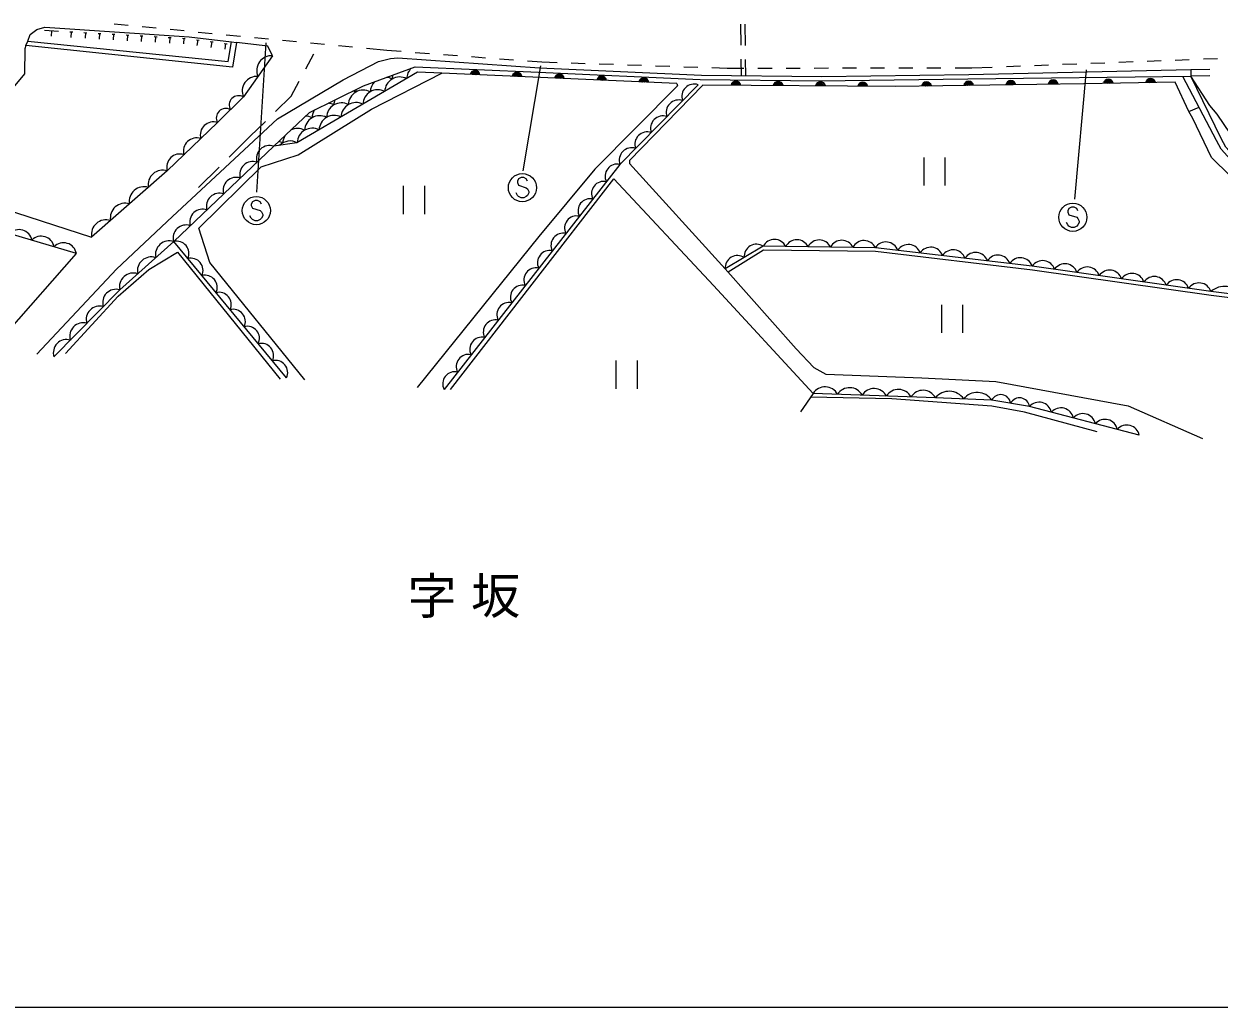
# Model space of a CAD drawing. Units: millimetres, scale not verified. Extents: x 40000 to 680000, y 20000 to 380000.
# Drawn here: x 374064 to 458932, y 205000 to 274820 of the extents above; entities that cross this region are included whole.
import ezdxf

# ---------------------------------------------------------------- set-up
doc = ezdxf.new("R2010")
doc.units = ezdxf.units.MM
doc.header["$LTSCALE"] = 1000
for name, color, linetype, lineweight in [('M-BGD', 7, 'Continuous', 25), ('M-BMK-HTXT', 7, 'Continuous', 13), ('M-BMK-OTRS', 5, 'Continuous', 25), ('M-STR-STRC', 7, 'Continuous', 25), ('M-TTL-BAND', 7, 'Continuous', 25)]:
    doc.layers.add(name, color=color, linetype=linetype, lineweight=lineweight)
doc.styles.add('ＭＳ ゴシック', font='')
doc.styles.get('ＭＳ ゴシック').set_extended_font_data('MS Gothic')

msp = doc.modelspace()

# ---------------------------------------------------------------- linework, layer by layer
at = {"layer": 'M-BGD'}
for p, q in [((375532, 274367), (376530, 274310)), ((376031, 274338), (376008, 273939)), ((377329, 274264), (377529, 274252)), ((377429, 274258), (377406, 273859)), ((378327, 274206), (378527, 274195)), ((378427, 274201), (378404, 273801)), ((379326, 274149), (379525, 274137)), ((379426, 274143), (379403, 273744)), ((424951, 274806), (424965, 273306)), ((425261, 274796), (425276, 273296)), ((374342, 273596), (388580, 272146)), ((380324, 274092), (380524, 274080)), ((380424, 274086), (380401, 273686)), ((381322, 274034), (381522, 274023)), ((381422, 274028), (381399, 273629)), ((382321, 273977), (382520, 273965)), ((382421, 273971), (382398, 273572)), ((383319, 273919), (383519, 273908)), ((383419, 273914), (383396, 273514)), ((384317, 273862), (384517, 273851)), ((384417, 273856), (384394, 273457)), ((385316, 273805), (385515, 273793)), ((385416, 273799), (385393, 273400)), ((386310, 273699), (386508, 273672)), ((386409, 273686), (386355, 273289)), ((387301, 273566), (387499, 273539)), ((387400, 273552), (387346, 273156)), ((388292, 273432), (388490, 273405)), ((388391, 273419), (388337, 273022)), ((394078, 271629), (394642, 272688)), ((424975, 272306), (424986, 271150)), ((425285, 272296), (425296, 271147)), ((456930, 271582), (456924, 271099)), ((456930, 271582), (458281, 271598)), ((393043, 269688), (393607, 270747)), ((458269, 271139), (456924, 271099)), ((391937, 268602), (393043, 269688)), ((390118, 266814), (391224, 267901)), ((388651, 265362), (390118, 266814)), ((437955, 265333), (437955, 263333)), ((439455, 265333), (439455, 263333)), ((386474, 263206), (387941, 264658)), ((401006, 263309), (401006, 261309)), ((402506, 263309), (402506, 261309)), ((392712, 249691), (384699, 259361)), ((439221, 254873), (439221, 252873)), ((440721, 254873), (440721, 252873)), ((416106, 250908), (416106, 248908)), ((417606, 250908), (417606, 248908))]:
    msp.add_line(p, q, dxfattribs=at)
for points in [[(374342, 273596), (374507, 274056), (374976, 274412), (375559, 274589)], [(375559, 274589), (385799, 273901), (388794, 273553)], [(374196, 273276), (374121, 273038), (374110, 271272), (369514, 265760), (369258, 263394), (371697, 261994), (378873, 259684)], [(388580, 272146), (388794, 273553), (389172, 273509), (388876, 271754), (374196, 273276), (374342, 273596)], [(391715, 272563), (391387, 273230), (389172, 273509)], [(391715, 272563), (389649, 269630), (387816, 267814), (384241, 264390), (378873, 259684)], [(374987, 251358), (380636, 257407), (384616, 261133), (392065, 268082), (396727, 270841), (399248, 272141), (400093, 272363), (400621, 272400), (410673, 271707), (422171, 271184), (430714, 271083), (441161, 271227), (456930, 271582)], [(391803, 266129), (394347, 268540), (398169, 270417), (401846, 271773)], [(401846, 271773), (410596, 271390), (422093, 270866), (430636, 270766), (441083, 270910), (456924, 271099)], [(394011, 249549), (387267, 257884), (386484, 260316), (390916, 264664), (393532, 265530), (398756, 268754), (403739, 271321)], [(402018, 271384), (393437, 266363), (391803, 266129)], [(420437, 270581), (403739, 271321), (402018, 271384)], [(471352, 251419), (467495, 256593), (466806, 257360), (459090, 265918), (458757, 266540), (456368, 271093)], [(471675, 251571), (467817, 256745), (467128, 257511), (459413, 266070), (459079, 266692), (456924, 271099)], [(474271, 250090), (469455, 255822), (467289, 258339), (464509, 261458), (460991, 265300), (459736, 267015), (458788, 268407), (458281, 269026), (456924, 271099)], [(420437, 270581), (420470, 270415), (414596, 264496), (410619, 259733), (402000, 248998)], [(421947, 270502), (416391, 264844), (403898, 248868)], [(422277, 270478), (417072, 265114), (417072, 264906), (423868, 257420), (428895, 251749), (430161, 250415), (431018, 249947), (437835, 249681), (443075, 249423), (452474, 247690), (457748, 245382)], [(456788, 268604), (455805, 270674), (449327, 270570), (435974, 270373), (422277, 270478)], [(466976, 256437), (466648, 256948), (461043, 262738), (458399, 265338), (457060, 268099), (456788, 268604), (457517, 268903)], [(391803, 266129), (384699, 259361), (380869, 255935), (376195, 251178)], [(377795, 258520), (369880, 260870), (365492, 263336), (363426, 265502), (356728, 252925), (347136, 257937)], [(404366, 248848), (415959, 263819), (423043, 256239), (430102, 248576), (429213, 247280)], [(466976, 256437), (462727, 255270), (458352, 255812), (445663, 257620), (434523, 258928), (426565, 259028), (423868, 257420)], [(370725, 251708), (372858, 252874), (377795, 258520)], [(377009, 251421), (380764, 255487), (382936, 257370), (384980, 258603), (392256, 249593)], [(467131, 255810), (462747, 254989), (458373, 255530), (445683, 257338), (434544, 258646), (426585, 258746), (424067, 257196)], [(450274, 245840), (445125, 247256), (442792, 247673), (435693, 248190), (429918, 248307)], [(453265, 245615), (445466, 247648), (442792, 248106), (438793, 248273), (430102, 248576)]]:
    msp.add_lwpolyline(points, dxfattribs=at)
for centre, radius, start, end in [((391652, 271511), 1054, 86.55622, 203.11091), ((402301, 270900), 1060, 133.23811, 178.44168), ((390619, 270044), 1054, 86.55622, 203.11091), ((400747, 269991), 1060, 62.22326, 178.44168), ((399718, 269969), 1060, 62.22326, 84.75496), ((401272, 270878), 1060, 163.00616, 178.44168), ((406091, 271162), 354, 6.26185, 168.66703), ((406091, 271162), 283, 8.48589, 166.44299), ((406091, 271162), 212, 12.23222, 162.69667), ((406091, 271162), 142, 19.94395, 154.98494), ((406091, 271162), 100, 30.26161, 144.66727), ((409088, 271030), 354, 6.26185, 168.66703), ((409088, 271030), 283, 8.48589, 166.44299), ((409088, 271030), 212, 12.23222, 162.69667), ((409088, 271030), 142, 19.94395, 154.98494), ((409088, 271030), 100, 30.26161, 144.66727), ((412086, 270897), 354, 6.26185, 168.66703), ((412086, 270897), 283, 8.48589, 166.44299), ((412086, 270897), 212, 12.23222, 162.69667), ((412086, 270897), 142, 19.94395, 154.98494), ((412086, 270897), 100, 30.26161, 144.66727), ((415083, 270764), 354, 6.26185, 168.66703), ((415083, 270764), 283, 8.48589, 166.44299), ((415083, 270764), 212, 12.23222, 162.69667), ((415083, 270764), 142, 19.94395, 154.98494), ((415083, 270764), 100, 30.26161, 144.66727), ((418080, 270631), 354, 6.26185, 168.66703), ((418080, 270631), 283, 8.48589, 166.44299), ((418080, 270631), 212, 12.23222, 162.69667), ((418080, 270631), 142, 19.94395, 154.98494), ((418080, 270631), 100, 30.26161, 144.66727), ((424625, 270406), 354, 8.35658, 170.76176), ((427625, 270383), 354, 8.35658, 170.76176), ((441152, 270395), 354, 9.64243, 172.04761), ((444151, 270439), 354, 9.64243, 172.04761), ((447151, 270484), 354, 9.64243, 172.04761), ((447151, 270484), 283, 11.86647, 169.82357), ((451068, 270544), 354, 9.71849, 172.12366), ((451068, 270544), 283, 11.94252, 169.89963), ((451068, 270544), 212, 15.68885, 166.1533), ((454067, 270592), 354, 9.71849, 172.12366), ((454067, 270592), 283, 11.94252, 169.89963), ((454067, 270592), 212, 15.68885, 166.1533), ((454067, 270592), 142, 23.40058, 158.44157), ((398165, 269059), 1060, 62.22326, 178.44168), ((397135, 269037), 1060, 62.22326, 73.82662), ((398689, 269946), 1060, 168.15707, 178.44168), ((399194, 269082), 1060, 62.22326, 178.44168), ((399718, 269969), 1060, 135.7108, 178.44168), ((421662, 269671), 879, 71.05548, 199.98507), ((424625, 270406), 283, 10.58062, 168.53772), ((424625, 270406), 212, 14.32695, 164.79139), ((424625, 270406), 142, 22.03868, 157.07967), ((424625, 270406), 100, 32.35634, 146.762), ((427625, 270383), 283, 10.58062, 168.53772), ((427625, 270383), 212, 14.32695, 164.79139), ((427625, 270383), 142, 22.03868, 157.07967), ((427625, 270383), 100, 32.35634, 146.762), ((430625, 270360), 354, 8.35658, 170.76176), ((430625, 270360), 283, 10.58062, 168.53772), ((430625, 270360), 212, 14.32695, 164.79139), ((430625, 270360), 142, 22.03868, 157.07967), ((430625, 270360), 100, 32.35634, 146.762), ((433625, 270337), 354, 8.35658, 170.76176), ((433625, 270337), 283, 10.58062, 168.53772), ((433625, 270337), 212, 14.32695, 164.79139), ((433625, 270337), 142, 22.03868, 157.07967), ((433625, 270337), 100, 32.35634, 146.762), ((438152, 270351), 354, 9.64243, 172.04761), ((438152, 270351), 283, 11.86647, 169.82357), ((438152, 270351), 212, 15.6128, 166.07724), ((438152, 270351), 142, 23.32453, 158.36552), ((438152, 270351), 100, 33.64219, 148.04785), ((441152, 270395), 283, 11.86647, 169.82357), ((441152, 270395), 212, 15.6128, 166.07724), ((441152, 270395), 142, 23.32453, 158.36552), ((441152, 270395), 100, 33.64219, 148.04785), ((444151, 270439), 283, 11.86647, 169.82357), ((444151, 270439), 212, 15.6128, 166.07724), ((444151, 270439), 142, 23.32453, 158.36552), ((444151, 270439), 100, 33.64219, 148.04785), ((447151, 270484), 212, 15.6128, 166.07724), ((447151, 270484), 142, 23.32453, 158.36552), ((447151, 270484), 100, 33.64219, 148.04785), ((451068, 270544), 142, 23.40058, 158.44157), ((451068, 270544), 100, 33.71824, 148.12391), ((454067, 270592), 100, 33.71824, 148.12391), ((389308, 269058), 666, 59.18368, 210.29307), ((396611, 268150), 1060, 62.22326, 178.44168), ((395582, 268127), 1060, 62.22326, 85.77709), ((397135, 269037), 1060, 158.50122, 178.44168), ((397640, 268173), 1060, 62.22326, 178.44168), ((420551, 268539), 879, 71.05548, 199.98507), ((388391, 268150), 666, 59.18368, 210.29307), ((395057, 267241), 1060, 62.22326, 178.44168), ((394028, 267218), 1060, 62.22326, 87.69882), ((395582, 268127), 1060, 146.55075, 178.44168), ((396087, 267264), 1060, 62.22326, 178.44168), ((419440, 267408), 879, 71.05548, 199.98507), ((387518, 266932), 931, 71.33531, 196.20953), ((393504, 266332), 1060, 62.22326, 118.08565), ((394533, 266355), 1060, 62.22326, 178.44168), ((386327, 265791), 931, 71.33531, 196.20953), ((392979, 265446), 1060, 62.22326, 135.50284), ((393504, 266332), 1060, 148.83191, 178.44168), ((418328, 266276), 879, 71.05548, 199.98507), ((391500, 265262), 919, 70.72198, 196.50267), ((391950, 265423), 1060, 62.22326, 78.80956), ((417217, 265144), 879, 71.05548, 199.98507), ((385135, 264649), 931, 71.33531, 196.20953), ((390316, 264134), 919, 70.72198, 196.50267), ((416193, 264009), 858, 76.65606, 207.29565), ((383931, 263390), 1046, 72.71532, 189.76137), ((382588, 262214), 1046, 72.71532, 189.76137), ((389132, 263006), 919, 70.72198, 196.50267), ((415232, 262780), 858, 76.65606, 207.29565), ((387948, 261878), 919, 70.72198, 196.50267), ((414271, 261551), 858, 76.65606, 207.29565), ((381246, 261037), 1046, 72.71532, 189.76137), ((386764, 260750), 919, 70.72198, 196.50267), ((379904, 259861), 1046, 72.71532, 189.76137), ((413310, 260322), 858, 76.65606, 207.29565), ((373715, 259281), 932, 11.07052, 135.86327), ((375298, 258811), 932, 11.07052, 135.86327), ((385580, 259622), 919, 70.72198, 196.50267), ((412349, 259093), 858, 76.65606, 207.29565), ((376881, 258342), 932, 11.07052, 135.86327), ((384383, 258430), 983, 71.25652, 192.36802), ((384918, 258523), 866, 334.64757, 104.63911), ((426078, 258311), 866, 55.81377, 185.80084), ((427356, 258634), 883, 25.00376, 153.55667), ((428948, 258614), 883, 25.00376, 153.55667), ((430539, 258594), 883, 25.00376, 153.55667), ((432131, 258574), 883, 25.00376, 153.55667), ((433723, 258554), 883, 25.00376, 153.55667), ((435273, 258445), 892, 19.36602, 147.23917), ((436865, 258258), 892, 19.36602, 147.23917), ((438456, 258071), 892, 19.36602, 147.23917), ((383107, 257288), 983, 71.25652, 192.36802), ((385920, 257314), 866, 334.64757, 104.63911), ((411388, 257864), 858, 76.65606, 207.29565), ((424730, 257507), 866, 55.81377, 185.80084), ((440047, 257885), 892, 19.36602, 147.23917), ((441639, 257698), 892, 19.36602, 147.23917), ((443230, 257511), 892, 19.36602, 147.23917), ((444822, 257324), 892, 19.36602, 147.23917), ((446401, 257119), 892, 17.95047, 145.83146), ((410427, 256635), 858, 76.65606, 207.29565), ((447987, 256893), 892, 17.95047, 145.83146), ((449573, 256667), 892, 17.95047, 145.83146), ((451159, 256441), 892, 17.95047, 145.83146), ((381830, 256146), 983, 71.25652, 192.36802), ((386921, 256105), 866, 334.64757, 104.63911), ((452745, 256215), 892, 17.95047, 145.83146), ((454332, 255989), 892, 17.95047, 145.83146), ((455918, 255763), 892, 17.95047, 145.83146), ((457504, 255537), 892, 17.95047, 145.83146), ((380603, 255029), 945, 73.59937, 197.4129), ((387923, 254897), 866, 334.64757, 104.63911), ((409466, 255406), 858, 76.65606, 207.29565), ((459327, 254719), 1464, 34.12861, 131.75569), ((379434, 253839), 945, 73.59937, 197.4129), ((408505, 254177), 858, 76.65606, 207.29565), ((388924, 253688), 866, 334.64757, 104.63911), ((407544, 252948), 858, 76.65606, 207.29565), ((378265, 252650), 945, 73.59937, 197.4129), ((389926, 252479), 866, 334.64757, 104.63911), ((377097, 251461), 945, 73.59937, 197.4129), ((390927, 251270), 866, 334.64757, 104.63911), ((406583, 251719), 858, 76.65606, 207.29565), ((405622, 250490), 858, 76.65606, 207.29565), ((391929, 250061), 866, 334.64757, 104.63911), ((404661, 249262), 858, 76.65606, 207.29565), ((430954, 248040), 1006, 28.20653, 147.8004), ((432692, 247979), 1006, 28.20653, 147.8004), ((434430, 247918), 1006, 28.20653, 147.8004), ((436168, 247858), 1006, 28.20653, 147.8004), ((437906, 247797), 1006, 28.20653, 147.8004), ((439761, 247480), 1251, 34.51525, 140.71287), ((441761, 247397), 1251, 34.51525, 140.71287), ((443425, 247784), 710, 7.49244, 153.06231), ((444762, 247555), 710, 7.49244, 153.06231), ((446146, 247058), 900, 11.75733, 139.02086), ((447705, 246651), 900, 11.75733, 139.02086), ((449265, 246245), 900, 11.75733, 139.02086), ((450825, 245838), 900, 11.75733, 139.02086), ((452384, 245432), 900, 11.75733, 139.02086)]:
    msp.add_arc(centre, radius, start, end, dxfattribs=at)
at = {"layer": 'M-BMK-OTRS'}
for p, q in [((380475, 274820), (381470, 274724)), ((382466, 274628), (383461, 274532)), ((384456, 274436), (385452, 274340)), ((386447, 274244), (387443, 274148)), ((388438, 274052), (389433, 273956)), ((390429, 273860), (391424, 273764)), ((392419, 273668), (393415, 273572)), ((394410, 273476), (395406, 273380)), ((396401, 273284), (397396, 273188)), ((398392, 273092), (399843, 272952)), ((399843, 272952), (400860, 272875)), ((401857, 272800), (402855, 272724)), ((403852, 272649), (404849, 272573)), ((405846, 272498), (406843, 272422)), ((407840, 272347), (408838, 272271)), ((409835, 272196), (410852, 272119)), ((410852, 272119), (411925, 272083)), ((412924, 272050), (413924, 272016)), ((414923, 271983), (415922, 271950)), ((416922, 271916), (417921, 271883)), ((418921, 271849), (419920, 271816)), ((420920, 271783), (421919, 271749)), ((422919, 271716), (423991, 271680)), ((423991, 271680), (425186, 271682)), ((426186, 271683), (427186, 271684)), ((428186, 271686), (429186, 271687)), ((430186, 271688), (431186, 271690)), ((432185, 271691), (433185, 271693)), ((434185, 271694), (435185, 271695)), ((436185, 271697), (437185, 271698)), ((438185, 271699), (439185, 271701)), ((440185, 271702), (441380, 271704)), ((441380, 271704), (442828, 271759)), ((443827, 271797), (444827, 271835)), ((445826, 271873), (446825, 271911)), ((447824, 271949), (448824, 271987)), ((449823, 272025), (450822, 272064)), ((451822, 272102), (452821, 272140)), ((453820, 272178), (454819, 272216)), ((455819, 272254), (456818, 272292)), ((457817, 272330), (458816, 272368))]:
    msp.add_line(p, q, dxfattribs=at)
at = {"layer": 'M-STR-STRC'}
for p, q in [((391242, 273481), (390576, 262862)), ((410757, 271852), (409504, 264379)), ((449504, 271561), (448668, 262385)), ((409193, 263826), (409102, 263644)), ((409102, 263644), (409102, 263554)), ((409102, 263554), (409193, 263372)), ((409374, 263917), (409193, 263826)), ((409193, 263372), (409738, 263190)), ((409556, 263917), (409374, 263917)), ((409738, 263826), (409556, 263917)), ((409829, 263644), (409738, 263826)), ((409738, 263190), (409829, 263099)), ((409829, 263099), (409920, 262917)), ((390478, 262286), (390296, 262195)), ((390660, 262286), (390478, 262286)), ((390842, 262195), (390660, 262286)), ((409102, 262644), (409011, 262826)), ((409193, 262554), (409102, 262644)), ((409374, 262463), (409193, 262554)), ((409556, 262463), (409374, 262463)), ((409738, 262554), (409556, 262463)), ((409829, 262644), (409738, 262554)), ((409920, 262826), (409829, 262644)), ((409920, 262917), (409920, 262826)), ((390296, 262195), (390205, 262014)), ((390205, 262014), (390205, 261923)), ((390205, 261923), (390296, 261741)), ((390296, 261741), (390842, 261559)), ((390932, 262014), (390842, 262195)), ((390842, 261559), (390932, 261468)), ((390932, 261468), (391023, 261286)), ((448274, 261722), (448184, 261540)), ((448184, 261540), (448184, 261449)), ((448184, 261449), (448274, 261267)), ((448456, 261813), (448274, 261722)), ((448638, 261813), (448456, 261813)), ((448820, 261722), (448638, 261813)), ((448911, 261540), (448820, 261722)), ((390205, 261014), (390114, 261195)), ((390296, 260923), (390205, 261014)), ((390478, 260832), (390296, 260923)), ((390660, 260832), (390478, 260832)), ((390842, 260923), (390660, 260832)), ((390932, 261014), (390842, 260923)), ((391023, 261195), (390932, 261014)), ((391023, 261286), (391023, 261195)), ((448184, 260540), (448093, 260722)), ((448274, 261267), (448820, 261086)), ((448820, 261086), (448911, 260995)), ((448911, 260995), (449002, 260813)), ((449002, 260722), (448911, 260540)), ((449002, 260813), (449002, 260722)), ((448274, 260449), (448184, 260540)), ((448456, 260358), (448274, 260449)), ((448638, 260358), (448456, 260358)), ((448820, 260449), (448638, 260358)), ((448911, 260540), (448820, 260449))]:
    msp.add_line(p, q, dxfattribs=at)
for centre in [(409465, 263190), (390569, 261559), (448547, 261086)]:
    msp.add_circle(centre, 1000, dxfattribs=at)
at = {"layer": 'M-TTL-BAND'}
msp.add_line((40000, 205000), (579000, 205000), dxfattribs=at)

# ---------------------------------------------------------------- texts
at = {"layer": 'M-BMK-HTXT', "insert": (405809, 234057), "char_height": 2566, "attachment_point": 5, "style": 'ＭＳ ゴシック'}
msp.add_mtext('\\T1.29;字坂', dxfattribs=at)

doc.saveas('drawing.dxf')
